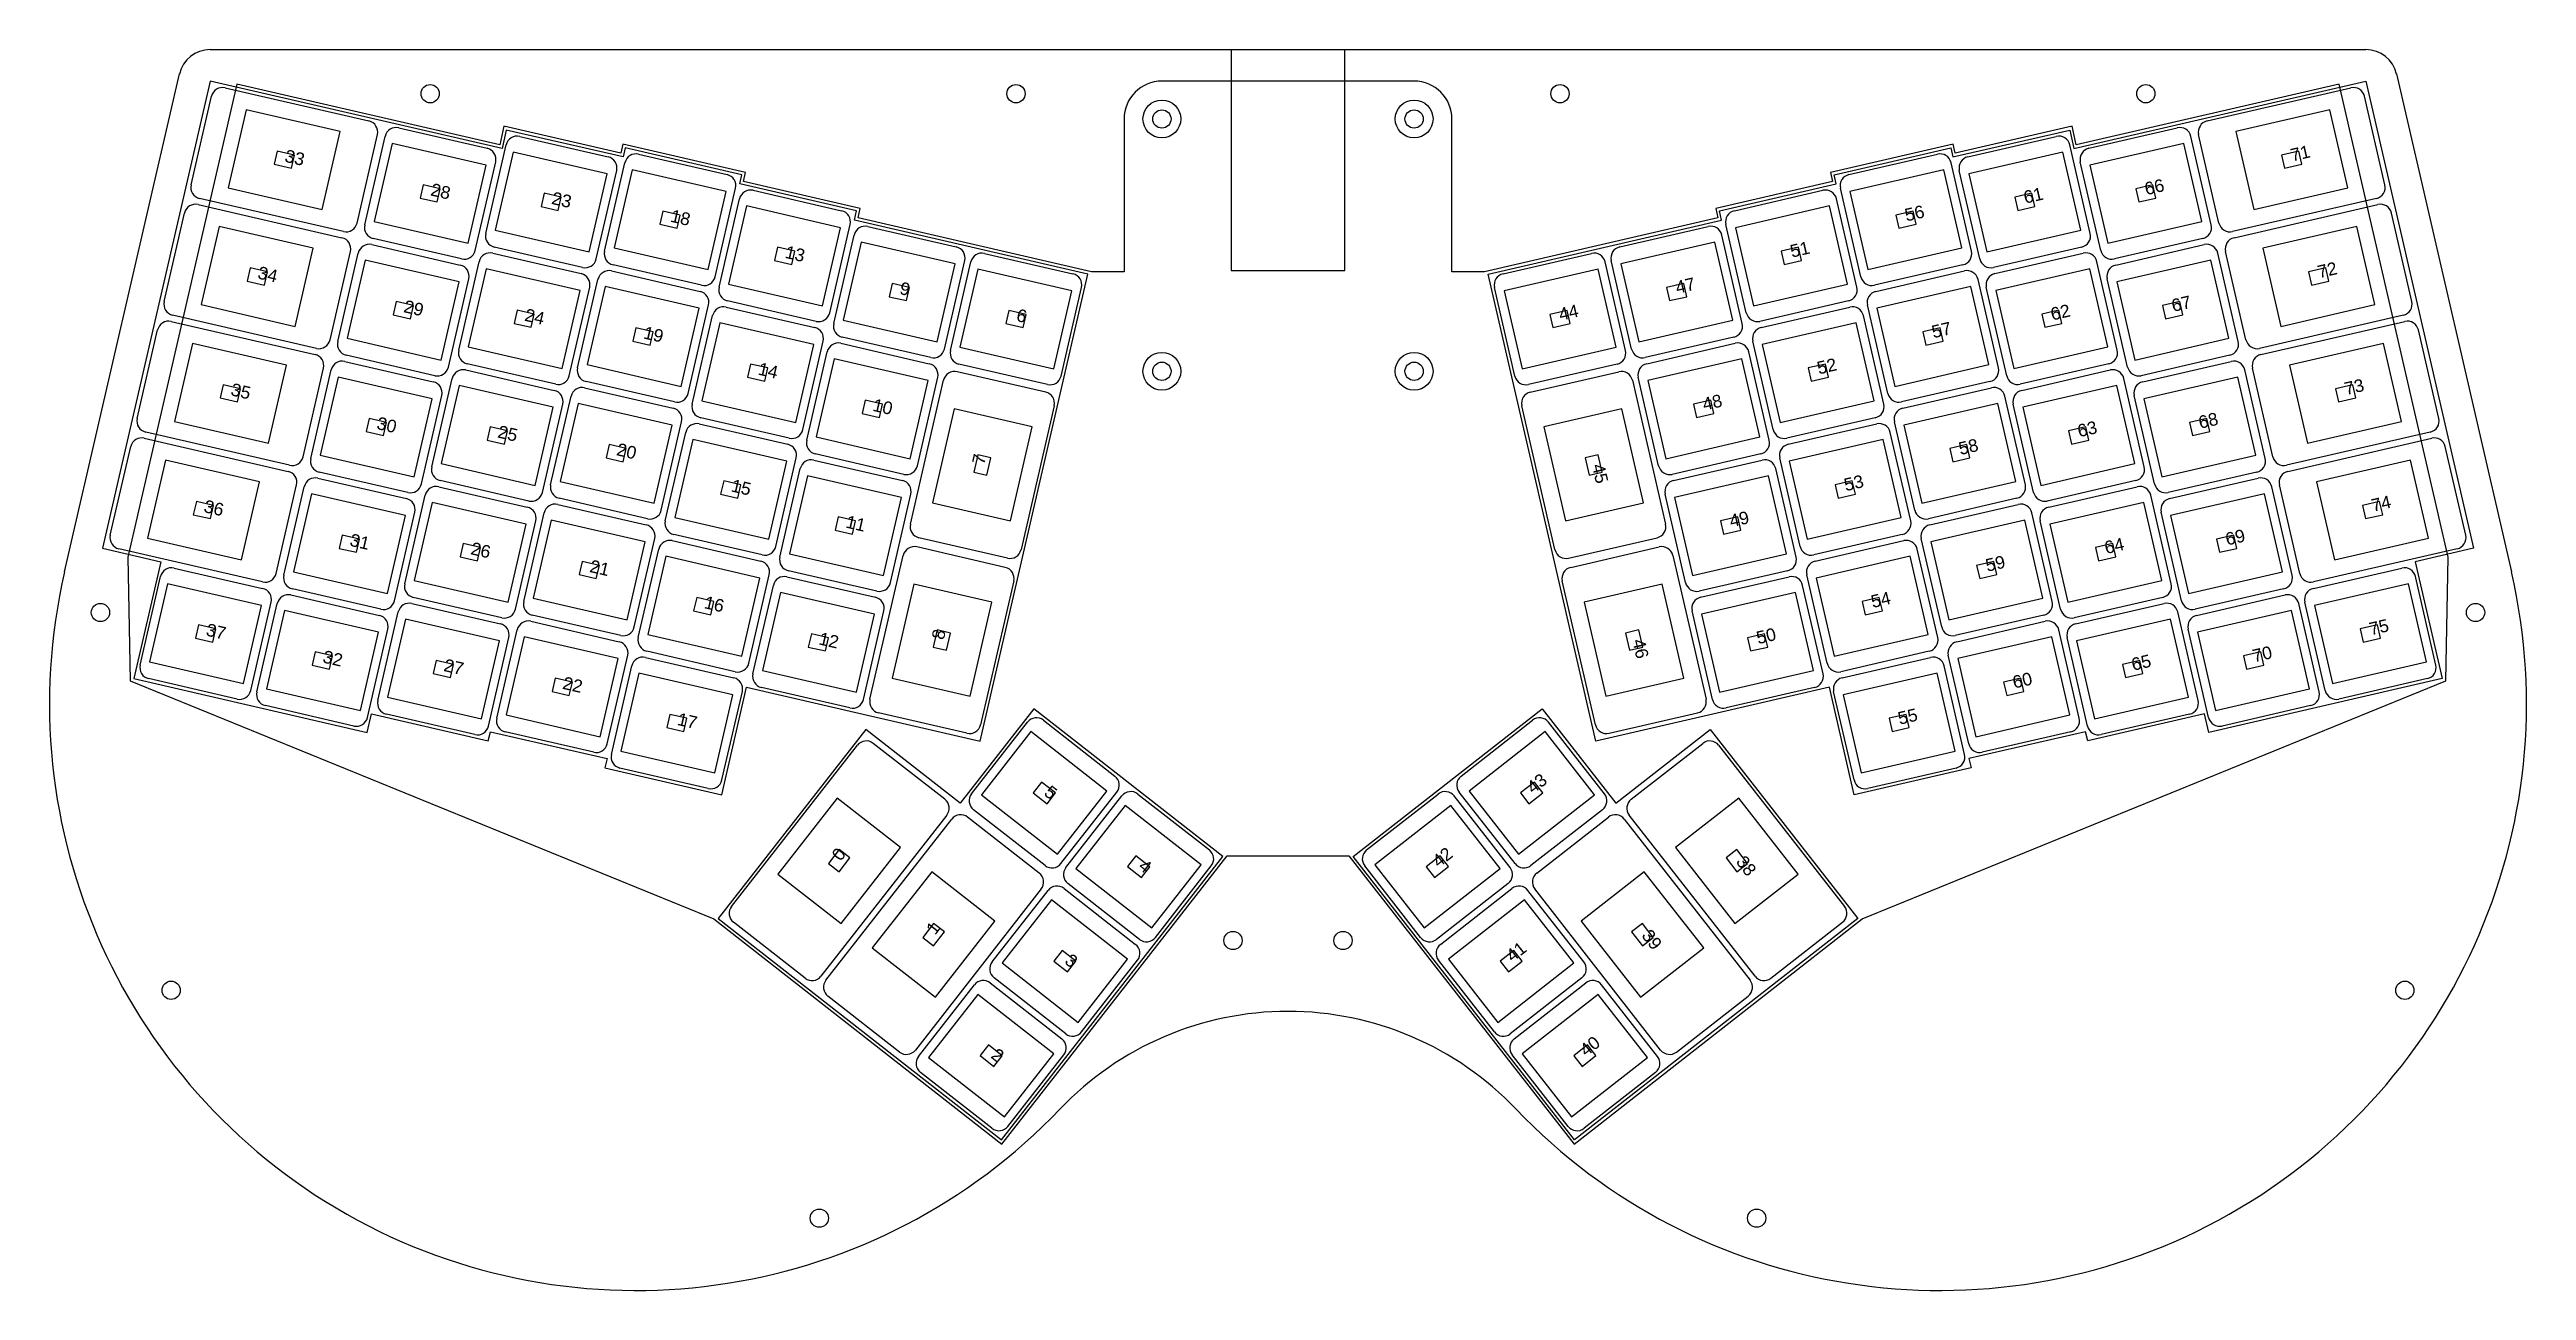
# Model space of a CAD drawing. Extents: x 4 to 397, y 4 to 200.
import ezdxf

# ---------------------------------------------------------------- set-up
doc = ezdxf.new("R2010")
doc.units = 0
for name, color, linetype in [('BASE0', 1, 'CONTINUOUS'), ('BASE1', 1, 'CONTINUOUS'), ('BASE2', 1, 'CONTINUOUS'), ('MNT', 1, 'CONTINUOUS'), ('TOP0', 1, 'CONTINUOUS'), ('TOP1', 1, 'CONTINUOUS'), ('TOP2', 1, 'CONTINUOUS')]:
    doc.layers.add(name, color=color, linetype=linetype)
doc.styles.get("Standard").update_dxf_attribs({"font": 'arial.ttf'})

# ---------------------------------------------------------------- blocks, each defined once
blk = doc.blocks.new('sw_mnt')
blk.add_polyline3d([(-7.65, -6.35, 0), (7.65, -6.35, 0), (7.65, 6.35, 0), (-7.65, 6.35, 0), (-7.65, -6.35, 0)])
at = {"color": 3}
blk.add_attdef('NAME', (0, -0.3), '', height=2, dxfattribs=at)
blk = doc.blocks.new('drill_m3')
blk.add_circle((0, 0), 1.45)
blk = doc.blocks.new('drill_7mm')
blk.add_circle((0, 0), 3)
blk = doc.blocks.new('cap_20')
for points in [[(-16.2, 9, 0), (16.2, 9, 0)], [(-18, -7.2, 0), (-18, 7.2, 0)], [(18, -7.2, 0), (18, 7.2, 0)], [(1.4, 1.075, 0), (-1.4, 1.075, 0), (-1.4, -1.075, 0), (1.4, -1.075, 0), (1.4, 1.075, 0)], [(16.2, -9, 0), (-16.2, -9, 0)]]:
    blk.add_polyline3d(points)
for centre, start, end in [((-16.2, 7.2), 90, 180), ((16.2, 7.2), 0, 90), ((-16.2, -7.2), 180, 270), ((16.2, -7.2), 270, 0)]:
    blk.add_arc(centre, 1.8, start, end)
blk = doc.blocks.new('cap_10')
for points in [[(-7.2, 9, 0), (7.2, 9, 0)], [(-9, -7.2, 0), (-9, 7.2, 0)], [(9, -7.2, 0), (9, 7.2, 0)], [(1.4, 1.075, 0), (-1.4, 1.075, 0), (-1.4, -1.075, 0), (1.4, -1.075, 0), (1.4, 1.075, 0)], [(7.2, -9, 0), (-7.2, -9, 0)]]:
    blk.add_polyline3d(points)
for centre, start, end in [((-7.2, 7.2), 90, 180), ((7.2, 7.2), 0, 90), ((-7.2, -7.2), 180, 270), ((7.2, -7.2), 270, 0)]:
    blk.add_arc(centre, 1.8, start, end)
blk = doc.blocks.new('cap_15')
for points in [[(-11.7, 9, 0), (11.7, 9, 0)], [(-13.5, -7.2, 0), (-13.5, 7.2, 0)], [(13.5, -7.2, 0), (13.5, 7.2, 0)], [(1.4, 1.075, 0), (-1.4, 1.075, 0), (-1.4, -1.075, 0), (1.4, -1.075, 0), (1.4, 1.075, 0)], [(11.7, -9, 0), (-11.7, -9, 0)]]:
    blk.add_polyline3d(points)
for centre, start, end in [((-11.7, 7.2), 90, 180), ((11.7, 7.2), 0, 90), ((-11.7, -7.2), 180, 270), ((11.7, -7.2), 270, 0)]:
    blk.add_arc(centre, 1.8, start, end)

msp = doc.modelspace()

# ---------------------------------------------------------------- linework, layer by layer
at = {"layer": 'BASE0'}
for points in [[(29.57, 200.39, 0), (191.5, 200.39, 0), (191.5, 165.39, 0), (209.5, 165.39, 0), (209.5, 200.39, 0), (371.43, 200.39, 0)], [(6.48, 117.59, 0), (24.7, 196.52, 0)], [(376.3, 196.52, 0), (394.52, 117.59, 0)]]:
    msp.add_polyline3d(points, dxfattribs=at)
for centre, radius, start, end in [((29.57, 195.39), 5, 90, 167), ((371.43, 195.39), 5, 13, 90), ((97.09, 96.67), 93, 167, -43.6793), ((303.91, 96.67), 93, 223.6793, 13), ((200.5, -2.07), 49.98, 43.6793, -223.6793)]:
    msp.add_arc(centre, radius, start, end, dxfattribs=at)
at = {"layer": 'BASE1'}
for points in [[(29.57, 200.39, 0), (191.5, 200.39, 0), (191.5, 195.39, 0), (180.5, 195.39, 0)], [(220.5, 195.39, 0), (209.5, 195.39, 0), (209.5, 200.39, 0), (371.43, 200.39, 0)], [(6.48, 117.59, 0), (24.7, 196.52, 0)], [(376.3, 196.52, 0), (394.52, 117.59, 0)], [(174.5, 189.39, 0), (174.5, 165.17, 0), (169.36, 165.17, 0), (132.33, 173.72, 0), (132.67, 175.18, 0), (114.15, 179.46, 0), (114.49, 180.92, 0), (95, 185.42, 0), (94.67, 183.96, 0), (76.15, 188.23, 0), (75.48, 185.31, 0), (33.82, 194.92, 0), (16.5, 119.9, 0), (16.86, 100.32, 0), (109.44, 62.58, 0), (155.14, 26.87, 0), (190.85, 72.57, 0), (210.15, 72.57, 0), (245.86, 26.87, 0), (291.56, 62.58, 0), (384.14, 100.32, 0), (384.5, 119.9, 0), (367.18, 194.92, 0), (325.52, 185.31, 0), (324.85, 188.23, 0), (306.33, 183.96, 0), (306, 185.42, 0), (286.51, 180.92, 0), (286.85, 179.46, 0), (268.33, 175.18, 0), (268.67, 173.72, 0), (231.64, 165.17, 0), (226.5, 165.17, 0), (226.5, 189.39, 0)]]:
    msp.add_polyline3d(points, dxfattribs=at)
for centre, radius, start, end in [((29.57, 195.39), 5, 90, 167), ((371.43, 195.39), 5, 13, 90), ((180.5, 189.39), 6, 90, 180), ((220.5, 189.39), 6, 0, 90), ((97.09, 96.67), 93, 167, -43.6793), ((303.91, 96.67), 93, 223.6793, 13), ((200.5, -2.07), 49.98, 43.6793, -223.6793)]:
    msp.add_arc(centre, radius, start, end, dxfattribs=at)
at = {"layer": 'BASE2'}
for points in [[(29.57, 200.39, 0), (371.43, 200.39, 0)], [(6.48, 117.59, 0), (24.7, 196.52, 0)], [(376.3, 196.52, 0), (394.52, 117.59, 0)], [(174.5, 189.39, 0), (174.5, 165.17, 0), (169.36, 165.17, 0), (132.33, 173.72, 0), (132.67, 175.18, 0), (114.15, 179.46, 0), (114.49, 180.92, 0), (95, 185.42, 0), (94.67, 183.96, 0), (76.15, 188.23, 0), (75.48, 185.31, 0), (33.82, 194.92, 0), (16.5, 119.9, 0), (16.86, 100.32, 0), (109.44, 62.58, 0), (155.14, 26.87, 0), (190.85, 72.57, 0), (210.15, 72.57, 0), (245.86, 26.87, 0), (291.56, 62.58, 0), (384.14, 100.32, 0), (384.5, 119.9, 0), (367.18, 194.92, 0), (325.52, 185.31, 0), (324.85, 188.23, 0), (306.33, 183.96, 0), (306, 185.42, 0), (286.51, 180.92, 0), (286.85, 179.46, 0), (268.33, 175.18, 0), (268.67, 173.72, 0), (231.64, 165.17, 0), (226.5, 165.17, 0), (226.5, 189.39, 0)], [(220.5, 195.39, 0), (180.5, 195.39, 0)]]:
    msp.add_polyline3d(points, dxfattribs=at)
for centre, radius, start, end in [((29.57, 195.39), 5, 90, 167), ((371.43, 195.39), 5, 13, 90), ((180.5, 189.39), 6, 90, 180), ((220.5, 189.39), 6, 0, 90), ((97.09, 96.67), 93, 167, -43.6793), ((303.91, 96.67), 93, 223.6793, 13), ((200.5, -2.07), 49.98, 43.6793, -223.6793)]:
    msp.add_arc(centre, radius, start, end, dxfattribs=at)
at = {"layer": 'MNT'}
for points in [[(29.57, 200.39, 0), (371.43, 200.39, 0)], [(6.48, 117.59, 0), (24.7, 196.52, 0)], [(376.3, 196.52, 0), (394.52, 117.59, 0)]]:
    msp.add_polyline3d(points, dxfattribs=at)
for centre, radius, start, end in [((29.57, 195.39), 5, 90, 167), ((371.43, 195.39), 5, 13, 90), ((97.09, 96.67), 93, 167, -43.6793), ((303.91, 96.67), 93, 223.6793, 13), ((200.5, -2.07), 49.98, 43.6793, -223.6793)]:
    msp.add_arc(centre, radius, start, end, dxfattribs=at)
at = {"layer": 'TOP0'}
for points in [[(29.57, 200.39, 0), (371.43, 200.39, 0)], [(6.48, 117.59, 0), (24.7, 196.52, 0)], [(376.3, 196.52, 0), (394.52, 117.59, 0)], [(29.57, 195.39, 0), (12.47, 121.34, 0), (21.73, 119.2, 0), (17.46, 100.69, 0), (54.48, 92.14, 0), (55.16, 95.07, 0), (73.67, 90.79, 0), (74.01, 92.25, 0), (92.52, 87.98, 0), (92.18, 86.52, 0), (110.7, 82.24, 0), (114.63, 99.29, 0), (133.15, 95.02, 0), (151.66, 90.75, 0), (158.07, 118.52, 0), (168.76, 164.8, 0), (131.73, 173.35, 0), (132.07, 174.81, 0), (113.55, 179.08, 0), (113.89, 180.54, 0), (95.38, 184.82, 0), (95.04, 183.36, 0), (76.53, 187.63, 0), (75.85, 184.71, 0), (29.57, 195.39, 0)], [(371.43, 195.39, 0), (388.53, 121.34, 0), (379.27, 119.2, 0), (383.54, 100.69, 0), (346.52, 92.14, 0), (345.84, 95.07, 0), (327.33, 90.79, 0), (326.99, 92.25, 0), (308.48, 87.98, 0), (308.82, 86.52, 0), (290.3, 82.24, 0), (286.37, 99.29, 0), (267.85, 95.02, 0), (249.34, 90.75, 0), (242.93, 118.52, 0), (232.24, 164.8, 0), (269.27, 173.35, 0), (268.93, 174.81, 0), (287.45, 179.08, 0), (287.11, 180.54, 0), (305.62, 184.82, 0), (305.96, 183.36, 0), (324.47, 187.63, 0), (325.15, 184.71, 0), (371.43, 195.39, 0)], [(110.14, 62.66, 0), (155.05, 27.57, 0), (190.15, 72.49, 0), (160.2, 95.88, 0), (148.51, 80.91, 0), (133.53, 92.61, 0), (110.14, 62.66, 0)], [(290.86, 62.66, 0), (245.95, 27.57, 0), (210.85, 72.49, 0), (240.8, 95.88, 0), (252.49, 80.91, 0), (267.47, 92.61, 0), (290.86, 62.66, 0)]]:
    msp.add_polyline3d(points, dxfattribs=at)
for centre, radius, start, end in [((29.57, 195.39), 5, 90, 167), ((371.43, 195.39), 5, 13, 90), ((97.09, 96.67), 93, 167, -43.6793), ((303.91, 96.67), 93, 223.6793, 13), ((200.5, -2.07), 49.98, 43.6793, -223.6793)]:
    msp.add_arc(centre, radius, start, end, dxfattribs=at)
at = {"layer": 'TOP1'}
for points in [[(29.57, 200.39, 0), (371.43, 200.39, 0)], [(6.48, 117.59, 0), (24.7, 196.52, 0)], [(376.3, 196.52, 0), (394.52, 117.59, 0)], [(29.57, 195.39, 0), (12.47, 121.34, 0), (21.73, 119.2, 0), (17.46, 100.69, 0), (54.48, 92.14, 0), (55.16, 95.07, 0), (73.67, 90.79, 0), (74.01, 92.25, 0), (92.52, 87.98, 0), (92.18, 86.52, 0), (110.7, 82.24, 0), (114.63, 99.29, 0), (133.15, 95.02, 0), (151.66, 90.75, 0), (158.07, 118.52, 0), (168.76, 164.8, 0), (131.73, 173.35, 0), (132.07, 174.81, 0), (113.55, 179.08, 0), (113.89, 180.54, 0), (95.38, 184.82, 0), (95.04, 183.36, 0), (76.53, 187.63, 0), (75.85, 184.71, 0), (29.57, 195.39, 0)], [(371.43, 195.39, 0), (388.53, 121.34, 0), (379.27, 119.2, 0), (383.54, 100.69, 0), (346.52, 92.14, 0), (345.84, 95.07, 0), (327.33, 90.79, 0), (326.99, 92.25, 0), (308.48, 87.98, 0), (308.82, 86.52, 0), (290.3, 82.24, 0), (286.37, 99.29, 0), (267.85, 95.02, 0), (249.34, 90.75, 0), (242.93, 118.52, 0), (232.24, 164.8, 0), (269.27, 173.35, 0), (268.93, 174.81, 0), (287.45, 179.08, 0), (287.11, 180.54, 0), (305.62, 184.82, 0), (305.96, 183.36, 0), (324.47, 187.63, 0), (325.15, 184.71, 0), (371.43, 195.39, 0)], [(110.14, 62.66, 0), (155.05, 27.57, 0), (190.15, 72.49, 0), (160.2, 95.88, 0), (148.51, 80.91, 0), (133.53, 92.61, 0), (110.14, 62.66, 0)], [(290.86, 62.66, 0), (245.95, 27.57, 0), (210.85, 72.49, 0), (240.8, 95.88, 0), (252.49, 80.91, 0), (267.47, 92.61, 0), (290.86, 62.66, 0)]]:
    msp.add_polyline3d(points, dxfattribs=at)
for centre, radius, start, end in [((29.57, 195.39), 5, 90, 167), ((371.43, 195.39), 5, 13, 90), ((97.09, 96.67), 93, 167, -43.6793), ((303.91, 96.67), 93, 223.6793, 13), ((200.5, -2.07), 49.98, 43.6793, -223.6793)]:
    msp.add_arc(centre, radius, start, end, dxfattribs=at)
at = {"layer": 'TOP2'}
for points in [[(29.57, 200.39, 0), (371.43, 200.39, 0)], [(6.48, 117.59, 0), (24.7, 196.52, 0)], [(376.3, 196.52, 0), (394.52, 117.59, 0)], [(29.57, 195.39, 0), (12.47, 121.34, 0), (21.73, 119.2, 0), (17.46, 100.69, 0), (54.48, 92.14, 0), (55.16, 95.07, 0), (73.67, 90.79, 0), (74.01, 92.25, 0), (92.52, 87.98, 0), (92.18, 86.52, 0), (110.7, 82.24, 0), (114.63, 99.29, 0), (133.15, 95.02, 0), (151.66, 90.75, 0), (158.07, 118.52, 0), (168.76, 164.8, 0), (131.73, 173.35, 0), (132.07, 174.81, 0), (113.55, 179.08, 0), (113.89, 180.54, 0), (95.38, 184.82, 0), (95.04, 183.36, 0), (76.53, 187.63, 0), (75.85, 184.71, 0), (29.57, 195.39, 0)], [(371.43, 195.39, 0), (388.53, 121.34, 0), (379.27, 119.2, 0), (383.54, 100.69, 0), (346.52, 92.14, 0), (345.84, 95.07, 0), (327.33, 90.79, 0), (326.99, 92.25, 0), (308.48, 87.98, 0), (308.82, 86.52, 0), (290.3, 82.24, 0), (286.37, 99.29, 0), (267.85, 95.02, 0), (249.34, 90.75, 0), (242.93, 118.52, 0), (232.24, 164.8, 0), (269.27, 173.35, 0), (268.93, 174.81, 0), (287.45, 179.08, 0), (287.11, 180.54, 0), (305.62, 184.82, 0), (305.96, 183.36, 0), (324.47, 187.63, 0), (325.15, 184.71, 0), (371.43, 195.39, 0)], [(110.14, 62.66, 0), (155.05, 27.57, 0), (190.15, 72.49, 0), (160.2, 95.88, 0), (148.51, 80.91, 0), (133.53, 92.61, 0), (110.14, 62.66, 0)], [(290.86, 62.66, 0), (245.95, 27.57, 0), (210.85, 72.49, 0), (240.8, 95.88, 0), (252.49, 80.91, 0), (267.47, 92.61, 0), (290.86, 62.66, 0)]]:
    msp.add_polyline3d(points, dxfattribs=at)
for centre, radius, start, end in [((29.57, 195.39), 5, 90, 167), ((371.43, 195.39), 5, 13, 90), ((97.09, 96.67), 93, 167, -43.6793), ((303.91, 96.67), 93, 223.6793, 13), ((200.5, -2.07), 49.98, 43.6793, -223.6793)]:
    msp.add_arc(centre, radius, start, end, dxfattribs=at)

# ---------------------------------------------------------------- block references
at = {"layer": 'BASE0'}
for p in [(64.46, 193.39), (157.36, 193.39), (243.64, 193.39), (336.54, 193.39), (12.17, 111.15), (388.83, 111.15), (191.78, 59.15), (209.22, 59.15), (23.38, 51.26), (377.62, 51.26), (126.18, 15.13), (274.82, 15.13)]:
    msp.add_blockref('drill_m3', p, dxfattribs=at)
at = {"layer": 'BASE1'}
for p in [(64.46, 193.39), (157.36, 193.39), (243.64, 193.39), (336.54, 193.39), (12.17, 111.15), (388.83, 111.15), (191.78, 59.15), (209.22, 59.15), (23.38, 51.26), (377.62, 51.26), (126.18, 15.13), (274.82, 15.13)]:
    msp.add_blockref('drill_m3', p, dxfattribs=at)
at = {"layer": 'BASE2'}
for p in [(64.46, 193.39), (157.36, 193.39), (243.64, 193.39), (336.54, 193.39), (12.17, 111.15), (388.83, 111.15), (191.78, 59.15), (209.22, 59.15), (23.38, 51.26), (377.62, 51.26), (126.18, 15.13), (274.82, 15.13)]:
    msp.add_blockref('drill_m3', p, dxfattribs=at)
at = {"layer": 'MNT'}
for p in [(64.46, 193.39), (157.36, 193.39), (243.64, 193.39), (336.54, 193.39), (180.5, 189.39), (220.5, 189.39), (180.5, 149.39), (220.5, 149.39), (12.17, 111.15), (388.83, 111.15), (191.78, 59.15), (209.22, 59.15), (23.38, 51.26), (377.62, 51.26), (126.18, 15.13), (274.82, 15.13)]:
    msp.add_blockref('drill_m3', p, dxfattribs=at)
for p, rotation, values in [((41.32, 182.93), -13, {'NAME': '33'}), ((359.68, 182.93), 13, {'NAME': '71'}), ((64.46, 177.59), -13, {'NAME': '28'}), ((336.54, 177.59), 13, {'NAME': '66'}), ((83.65, 176.24), -13, {'NAME': '23'}), ((102.5, 173.42), -13, {'NAME': '18'}), ((298.5, 173.42), 13, {'NAME': '56'}), ((317.35, 176.24), 13, {'NAME': '61'}), ((120.67, 167.69), -13, {'NAME': '13'}), ((280.33, 167.69), 13, {'NAME': '51'}), ((37.04, 164.42), -13, {'NAME': '34'}), ((138.85, 161.95), -13, {'NAME': '9'}), ((262.15, 161.95), 13, {'NAME': '47'}), ((363.96, 164.42), 13, {'NAME': '72'}), ((60.19, 159.08), -13, {'NAME': '29'}), ((79.37, 157.72), -13, {'NAME': '24'}), ((157.36, 157.68), -13, {'NAME': '6'}), ((243.64, 157.68), 13, {'NAME': '44'}), ((321.63, 157.72), 13, {'NAME': '62'}), ((340.81, 159.08), 13, {'NAME': '67'}), ((98.22, 154.91), -13, {'NAME': '19'}), ((302.78, 154.91), 13, {'NAME': '57'}), ((32.77, 145.9), -13, {'NAME': '35'}), ((116.4, 149.18), -13, {'NAME': '14'}), ((284.6, 149.18), 13, {'NAME': '52'}), ((368.23, 145.9), 13, {'NAME': '73'}), ((134.57, 143.44), -13, {'NAME': '10'}), ((266.43, 143.44), 13, {'NAME': '48'}), ((55.91, 140.56), -13, {'NAME': '30'}), ((75.1, 139.21), -13, {'NAME': '25'}), ((325.9, 139.21), 13, {'NAME': '63'}), ((345.09, 140.56), 13, {'NAME': '68'}), ((93.95, 136.4), -13, {'NAME': '20'}), ((152.02, 134.54), 77, {'NAME': '7'}), ((248.98, 134.54), -77, {'NAME': '45'}), ((307.05, 136.4), 13, {'NAME': '58'}), ((112.13, 130.66), -13, {'NAME': '15'}), ((288.87, 130.66), 13, {'NAME': '53'}), ((28.5, 127.39), -13, {'NAME': '36'}), ((372.5, 127.39), 13, {'NAME': '74'}), ((51.64, 122.05), -13, {'NAME': '31'}), ((130.3, 124.93), -13, {'NAME': '11'}), ((270.7, 124.93), 13, {'NAME': '49'}), ((349.36, 122.05), 13, {'NAME': '69'}), ((70.82, 120.7), -13, {'NAME': '26'}), ((89.68, 117.89), -13, {'NAME': '21'}), ((311.32, 117.89), 13, {'NAME': '59'}), ((330.18, 120.7), 13, {'NAME': '64'}), ((107.85, 112.15), -13, {'NAME': '16'}), ((293.15, 112.15), 13, {'NAME': '54'}), ((28.85, 107.81), -13, {'NAME': '37'}), ((126.03, 106.41), -13, {'NAME': '12'}), ((145.61, 106.77), 77, {'NAME': '8'}), ((255.39, 106.77), -77, {'NAME': '46'}), ((274.97, 106.41), 13, {'NAME': '50'}), ((372.15, 107.81), 13, {'NAME': '75'}), ((47.36, 103.54), -13, {'NAME': '32'}), ((66.55, 102.19), -13, {'NAME': '27'}), ((334.45, 102.19), 13, {'NAME': '65'}), ((353.64, 103.54), 13, {'NAME': '70'}), ((85.4, 99.37), -13, {'NAME': '22'}), ((315.6, 99.37), 13, {'NAME': '60'}), ((103.58, 93.64), -13, {'NAME': '17'}), ((297.42, 93.64), 13, {'NAME': '55'}), ((161.84, 82.55), -38, {'NAME': '5'}), ((239.16, 82.55), 38, {'NAME': '43'}), ((129.32, 71.79), 52, {'NAME': '0'}), ((176.81, 70.85), -38, {'NAME': '4'}), ((224.19, 70.85), 38, {'NAME': '42'}), ((271.68, 71.79), -52, {'NAME': '38'}), ((144.29, 60.09), 52, {'NAME': '1'}), ((256.71, 60.09), -52, {'NAME': '39'}), ((165.11, 55.88), -38, {'NAME': '3'}), ((235.89, 55.88), 38, {'NAME': '41'}), ((153.42, 40.9), -38, {'NAME': '2'}), ((247.58, 40.9), 38, {'NAME': '40'})]:
    msp.add_blockref('sw_mnt', p, dxfattribs=dict(at, rotation=rotation)).add_auto_attribs(values)
at = {"layer": 'TOP0'}
for name, p in [('drill_m3', (64.46, 193.39)), ('drill_m3', (157.36, 193.39)), ('drill_m3', (243.64, 193.39)), ('drill_m3', (336.54, 193.39)), ('drill_7mm', (180.5, 189.39)), ('drill_7mm', (220.5, 189.39)), ('drill_7mm', (180.5, 149.39)), ('drill_7mm', (220.5, 149.39)), ('drill_m3', (12.17, 111.15)), ('drill_m3', (388.83, 111.15)), ('drill_m3', (191.78, 59.15)), ('drill_m3', (209.22, 59.15)), ('drill_m3', (23.38, 51.26)), ('drill_m3', (377.62, 51.26)), ('drill_m3', (126.18, 15.13)), ('drill_m3', (274.82, 15.13))]:
    msp.add_blockref(name, p, dxfattribs=at)
at = {"layer": 'TOP1'}
for p in [(64.46, 193.39), (157.36, 193.39), (243.64, 193.39), (336.54, 193.39), (12.17, 111.15), (388.83, 111.15), (191.78, 59.15), (209.22, 59.15), (23.38, 51.26), (377.62, 51.26), (126.18, 15.13), (274.82, 15.13)]:
    msp.add_blockref('drill_m3', p, dxfattribs=at)
at = {"layer": 'TOP2'}
for name, p, rotation in [('cap_15', (41.32, 182.93), -13), ('cap_15', (359.68, 182.93), 13), ('cap_10', (64.46, 177.59), -13), ('cap_10', (83.65, 176.24), -13), ('cap_10', (317.35, 176.24), 13), ('cap_10', (336.54, 177.59), 13), ('cap_10', (102.5, 173.42), -13), ('cap_10', (298.5, 173.42), 13), ('cap_10', (120.67, 167.69), -13), ('cap_10', (280.33, 167.69), 13), ('cap_15', (37.04, 164.42), -13), ('cap_15', (363.96, 164.42), 13), ('cap_10', (60.19, 159.08), -13), ('cap_10', (138.85, 161.95), -13), ('cap_10', (262.15, 161.95), 13), ('cap_10', (340.81, 159.08), 13), ('cap_10', (79.37, 157.72), -13), ('cap_10', (98.22, 154.91), -13), ('cap_10', (157.36, 157.68), -13), ('cap_10', (243.64, 157.68), 13), ('cap_10', (302.78, 154.91), 13), ('cap_10', (321.63, 157.72), 13), ('cap_15', (32.77, 145.9), -13), ('cap_10', (116.4, 149.18), -13), ('cap_10', (284.6, 149.18), 13), ('cap_15', (368.23, 145.9), 13), ('cap_10', (134.57, 143.44), -13), ('cap_10', (266.43, 143.44), 13), ('cap_10', (55.91, 140.56), -13), ('cap_10', (75.1, 139.21), -13), ('cap_15', (152.02, 134.54), 77), ('cap_15', (248.98, 134.54), -77), ('cap_10', (325.9, 139.21), 13), ('cap_10', (345.09, 140.56), 13), ('cap_10', (93.95, 136.4), -13), ('cap_10', (307.05, 136.4), 13), ('cap_10', (112.13, 130.66), -13), ('cap_10', (288.87, 130.66), 13), ('cap_15', (28.5, 127.39), -13), ('cap_15', (372.5, 127.39), 13), ('cap_10', (130.3, 124.93), -13), ('cap_10', (270.7, 124.93), 13), ('cap_10', (51.64, 122.05), -13), ('cap_10', (70.82, 120.7), -13), ('cap_10', (330.18, 120.7), 13), ('cap_10', (349.36, 122.05), 13), ('cap_10', (89.68, 117.89), -13), ('cap_10', (311.32, 117.89), 13), ('cap_10', (107.85, 112.15), -13), ('cap_15', (145.61, 106.77), 77), ('cap_15', (255.39, 106.77), -77), ('cap_10', (293.15, 112.15), 13), ('cap_10', (28.85, 107.81), -13), ('cap_10', (372.15, 107.81), 13), ('cap_10', (47.36, 103.54), -13), ('cap_10', (126.03, 106.41), -13), ('cap_10', (274.97, 106.41), 13), ('cap_10', (353.64, 103.54), 13), ('cap_10', (66.55, 102.19), -13), ('cap_10', (85.4, 99.37), -13), ('cap_10', (315.6, 99.37), 13), ('cap_10', (334.45, 102.19), 13), ('cap_10', (103.58, 93.64), -13), ('cap_10', (297.42, 93.64), 13), ('cap_10', (161.84, 82.55), -38), ('cap_10', (239.16, 82.55), 38), ('cap_20', (129.32, 71.79), 52), ('cap_20', (271.68, 71.79), -52), ('cap_10', (176.81, 70.85), -38), ('cap_10', (224.19, 70.85), 38), ('cap_20', (144.29, 60.09), 52), ('cap_20', (256.71, 60.09), -52), ('cap_10', (165.11, 55.88), -38), ('cap_10', (235.89, 55.88), 38), ('cap_10', (153.42, 40.9), -38), ('cap_10', (247.58, 40.9), 38)]:
    msp.add_blockref(name, p, dxfattribs=dict(at, rotation=rotation))
for p in [(64.46, 193.39), (157.36, 193.39), (243.64, 193.39), (336.54, 193.39), (12.17, 111.15), (388.83, 111.15), (191.78, 59.15), (209.22, 59.15), (23.38, 51.26), (377.62, 51.26), (126.18, 15.13), (274.82, 15.13)]:
    msp.add_blockref('drill_m3', p, dxfattribs=at)

doc.saveas('drawing.dxf')
